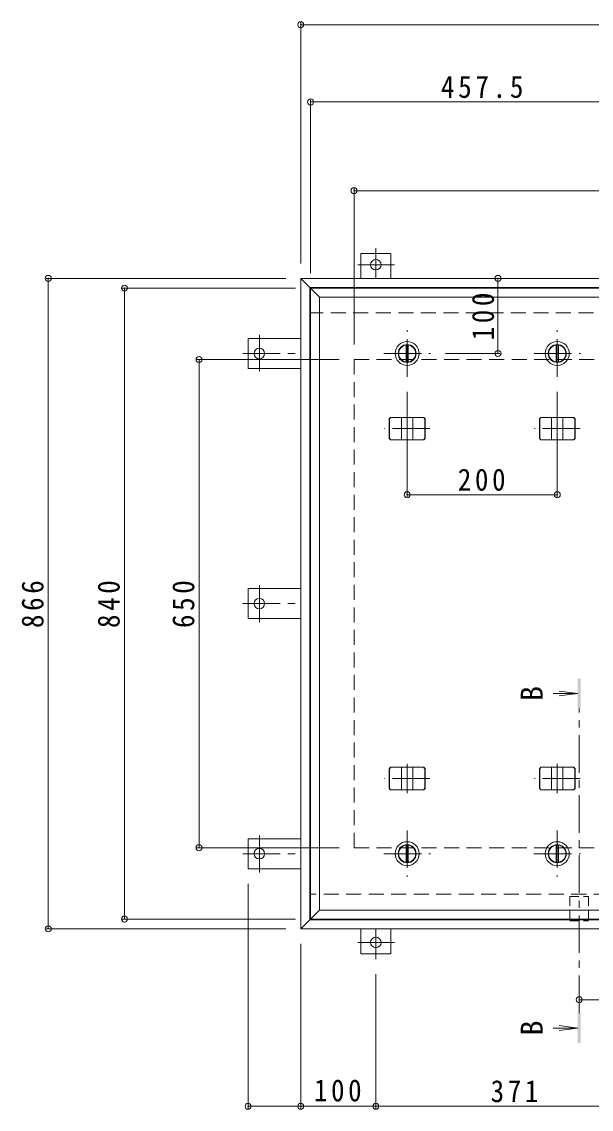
# Model space of a CAD drawing. Units: millimetres on the paper, enlarged 2 times, with parts at other scales. Extents: x -524 to 546, y -392 to 354.
# Drawn here: x -460.8 to -309.1, y -38.5 to 251.1 of the extents above; entities that cross this region are included whole.
import ezdxf
from ezdxf.enums import TextEntityAlignment as Align

# ---------------------------------------------------------------- set-up
doc = ezdxf.new("R2010")
doc.units = ezdxf.units.MM
doc.header["$LTSCALE"] = 2
doc.header["$PDMODE"] = 32
doc.header["$PDSIZE"] = 1.6
for name, pattern in [('CHAIN1', [8, 5, -1, 1, -1]), ('DASHED1', [1.8, 1.2, -0.6]), ('DASHED2', [3, 2, -1])]:
    doc.linetypes.add(name, pattern=pattern)
for name, color, linetype, lineweight in [('0-1_躯体', 2, 'DASHED2', 9), ('0-2_仕上', 3, 'Continuous', 9), ('0-3_建具', 4, 'Continuous', 9), ('0-5_寸法', 7, 'Continuous', 9), ('0-C_084', 2, 'Continuous', 9), ('0-E_090', 3, 'Continuous', 9), ('0-F_092', 7, 'Continuous', 9)]:
    doc.layers.add(name, color=color, linetype=linetype, lineweight=lineweight)
doc.styles.add('ＭＳ ゴシック', font='')
doc.styles.get('ＭＳ ゴシック').set_extended_font_data('MS Gothic')

msp = doc.modelspace()

# ---------------------------------------------------------------- linework, layer by layer
at = {"layer": '0-1_躯体'}
for p, q in [((-200.47, 173.585), (-384.07, 173.585)), ((-372.27, 161.185), (-212.27, 161.185)), ((-372.27, 31.185), (-372.27, 161.185)), ((-372.27, 31.185), (-212.27, 31.185)), ((-292.37, 18.785), (-384.07, 18.785))]:
    msp.add_line(p, q, dxfattribs=at)
at = {"layer": '0-2_仕上'}
for p, q in [((-383.87, 12.185), (-383.87, 180.185)), ((-381.47, 14.585), (-381.47, 177.785)), ((-312.67, 72.234), (-317.627, 72.886)), ((-312.67, 72.234), (-319.224, 72.234)), ((-312.67, 72.234), (-317.627, 71.581))]:
    msp.add_line(p, q, dxfattribs=at)
at = {"layer": '0-2_仕上', "color": 4, "linetype": 'CHAIN1'}
msp.add_line((-312.27, -12.838), (-312.27, 68.234), dxfattribs=at)
at = {"layer": '0-2_仕上', "color": 4}
for q in [(-319.224, -16.838), (-317.627, -16.185), (-317.627, -17.49)]:
    msp.add_line((-312.67, -16.838), q, dxfattribs=at)
at = {"layer": '0-2_仕上'}
for points in [[(-381.47, 177.785), (-383.87, 180.185), (-292.37, 180.185)], [(-381.47, 177.785), (-294.77, 177.785), (-292.37, 180.185)], [(-381.47, 14.585), (-383.87, 12.185), (-292.37, 12.185)], [(-381.47, 14.585), (-294.77, 14.585), (-292.37, 12.185)]]:
    msp.add_lwpolyline(points, dxfattribs=at)
at = {"layer": '0-2_仕上', "color": 4}
for points in [[(-311.87, 76.234), (-312.67, 76.234), (-311.87, 68.234), (-312.67, 68.234)], [(-312.67, -20.838), (-311.87, -20.838), (-312.67, -12.838), (-311.87, -12.838)]]:
    msp.add_solid(points, dxfattribs=at)
at = {"layer": '0-3_建具', "color": 2}
for p, q in [((-386.47, 182.785), (-384.07, 180.385)), ((-198.07, 182.785), (-386.47, 182.785)), ((-386.47, 9.585), (-386.47, 182.785)), ((-200.47, 180.385), (-384.07, 180.385)), ((-384.07, 11.985), (-384.07, 180.385)), ((-386.47, 9.585), (-384.07, 11.985)), ((-200.47, 11.985), (-384.07, 11.985)), ((-198.07, 9.585), (-386.47, 9.585))]:
    msp.add_line(p, q, dxfattribs=at)
at = {"layer": '0-3_建具'}
for p, q in [((-362.886, 145.385), (-362.54, 145.785)), ((-362.886, 140.185), (-362.886, 145.385)), ((-362.806, 145.385), (-362.886, 145.385)), ((-362.806, 145.385), (-362.46, 145.785)), ((-362.806, 140.185), (-362.806, 145.385)), ((-353.699, 145.785), (-362.54, 145.785)), ((-359.62, 139.785), (-359.62, 145.785)), ((-356.62, 139.785), (-356.62, 145.785)), ((-353.433, 145.385), (-353.779, 145.785)), ((-353.353, 145.385), (-353.699, 145.785)), ((-353.433, 140.185), (-353.433, 145.385)), ((-353.433, 145.385), (-353.353, 145.385)), ((-353.353, 140.185), (-353.353, 145.385)), ((-322.886, 145.385), (-322.54, 145.785)), ((-322.806, 145.385), (-322.886, 145.385)), ((-322.886, 140.185), (-322.886, 145.385)), ((-322.806, 145.385), (-322.46, 145.785)), ((-322.806, 140.185), (-322.806, 145.385)), ((-319.62, 139.785), (-319.62, 145.785)), ((-316.62, 139.785), (-316.62, 145.785)), ((-313.433, 145.385), (-313.779, 145.785)), ((-313.433, 145.385), (-313.353, 145.385)), ((-313.433, 140.185), (-313.433, 145.385)), ((-313.353, 140.185), (-313.353, 145.385)), ((-362.886, 140.185), (-362.54, 139.785)), ((-362.806, 140.185), (-362.886, 140.185)), ((-362.806, 140.185), (-362.46, 139.785)), ((-362.54, 139.785), (-353.699, 139.785)), ((-353.433, 140.185), (-353.779, 139.785)), ((-353.353, 140.185), (-353.699, 139.785)), ((-353.433, 140.185), (-353.353, 140.185)), ((-322.806, 140.185), (-322.46, 139.785)), ((-322.54, 139.785), (-313.699, 139.785)), ((-313.433, 140.185), (-313.779, 139.785)), ((-313.353, 140.185), (-313.699, 139.785)), ((-313.433, 140.185), (-313.353, 140.185)), ((-362.886, 52.185), (-362.54, 52.585)), ((-362.886, 46.985), (-362.886, 52.185)), ((-362.806, 52.185), (-362.886, 52.185)), ((-362.806, 52.185), (-362.46, 52.585)), ((-362.806, 46.985), (-362.806, 52.185)), ((-353.699, 52.585), (-362.54, 52.585)), ((-359.62, 46.585), (-359.62, 52.585)), ((-356.62, 46.585), (-356.62, 52.585)), ((-353.433, 52.185), (-353.779, 52.585)), ((-353.353, 52.185), (-353.699, 52.585)), ((-353.433, 46.985), (-353.433, 52.185)), ((-353.433, 52.185), (-353.353, 52.185)), ((-353.353, 46.985), (-353.353, 52.185)), ((-322.886, 52.185), (-322.54, 52.585)), ((-322.806, 52.185), (-322.886, 52.185)), ((-322.886, 46.985), (-322.886, 52.185)), ((-322.806, 52.185), (-322.46, 52.585)), ((-322.806, 46.985), (-322.806, 52.185)), ((-319.62, 46.585), (-319.62, 52.585)), ((-316.62, 46.585), (-316.62, 52.585)), ((-313.433, 52.185), (-313.779, 52.585)), ((-313.433, 52.185), (-313.353, 52.185)), ((-313.433, 46.985), (-313.433, 52.185)), ((-313.353, 46.985), (-313.353, 52.185)), ((-362.886, 46.985), (-362.54, 46.585)), ((-362.806, 46.985), (-362.886, 46.985)), ((-362.806, 46.985), (-362.46, 46.585)), ((-362.54, 46.585), (-353.699, 46.585)), ((-353.433, 46.985), (-353.779, 46.585)), ((-353.353, 46.985), (-353.699, 46.585)), ((-353.433, 46.985), (-353.353, 46.985)), ((-322.806, 46.985), (-322.46, 46.585)), ((-322.54, 46.585), (-313.699, 46.585)), ((-313.433, 46.985), (-313.779, 46.585)), ((-313.353, 46.985), (-313.699, 46.585)), ((-313.433, 46.985), (-313.353, 46.985))]:
    msp.add_line(p, q, dxfattribs=at)
at = {"layer": '0-3_建具', "linetype": 'CHAIN1'}
for p, q in [((-358.12, 138.893), (-358.12, 146.676)), ((-318.12, 138.893), (-318.12, 146.676)), ((-352.043, 142.785), (-364.196, 142.785)), ((-312.043, 142.785), (-324.196, 142.785)), ((-358.12, 45.693), (-358.12, 53.476)), ((-318.12, 45.693), (-318.12, 53.476)), ((-352.043, 49.585), (-364.196, 49.585)), ((-312.043, 49.585), (-324.196, 49.585))]:
    msp.add_line(p, q, dxfattribs=at)
at = {"layer": '0-3_建具'}
for points in [[(-313.353, 145.385), (-313.699, 145.785), (-322.54, 145.785)], [(-322.806, 140.185), (-322.886, 140.185), (-322.54, 139.785)], [(-313.353, 52.185), (-313.699, 52.585), (-322.54, 52.585)], [(-322.806, 46.985), (-322.886, 46.985), (-322.54, 46.585)]]:
    msp.add_lwpolyline(points, dxfattribs=at)
at = {"layer": '0-5_寸法', "linetype": 'DASHED1'}
for points in [[(-314.73, 18.145), (-309.81, 18.145), (-309.81, 11.745)], [(-314.73, 18.145), (-314.73, 11.745), (-309.81, 11.745)]]:
    msp.add_lwpolyline(points, dxfattribs=at)
at = {"layer": '0-C_084', "linetype": 'CHAIN1'}
for p, q in [((-358.12, 156.585), (-358.12, 168.985)), ((-318.12, 156.585), (-318.12, 168.985)), ((-364.32, 162.785), (-351.92, 162.785)), ((-324.32, 162.785), (-311.92, 162.785)), ((-358.12, 35.785), (-358.12, 23.385)), ((-318.12, 35.785), (-318.12, 23.385)), ((-364.32, 29.585), (-351.92, 29.585)), ((-324.32, 29.585), (-311.92, 29.585))]:
    msp.add_line(p, q, dxfattribs=at)
at = {"layer": '0-C_084'}
for p, q in [((-358.42, 165.065), (-358.42, 160.504)), ((-357.82, 165.065), (-357.82, 160.504)), ((-318.42, 165.065), (-318.42, 160.504)), ((-317.82, 165.065), (-317.82, 160.504)), ((-358.42, 27.304), (-358.42, 31.865)), ((-357.82, 27.304), (-357.82, 31.865)), ((-318.42, 27.304), (-318.42, 31.865)), ((-317.82, 27.304), (-317.82, 31.865))]:
    msp.add_line(p, q, dxfattribs=at)
for centre, radius in [((-358.12, 162.785), 3.2), ((-358.12, 162.785), 2.4), ((-358.12, 162.785), 2.3), ((-318.12, 162.785), 3.2), ((-318.12, 162.785), 2.4), ((-318.12, 162.785), 2.3), ((-358.12, 29.585), 3.2), ((-358.12, 29.585), 2.4), ((-358.12, 29.585), 2.3), ((-318.12, 29.585), 3.2), ((-318.12, 29.585), 2.4), ((-318.12, 29.585), 2.3)]:
    msp.add_circle(centre, radius, dxfattribs=at)
at = {"layer": '0-E_090'}
for p, q in [((-362.47, 189.425), (-370.47, 189.425)), ((-370.47, 182.785), (-370.47, 189.425)), ((-362.47, 182.785), (-362.47, 189.425)), ((-400.51, 166.785), (-400.51, 158.785)), ((-386.47, 166.785), (-400.51, 166.785)), ((-386.47, 158.785), (-400.51, 158.785)), ((-400.51, 92.185), (-400.51, 100.185)), ((-386.47, 100.185), (-400.51, 100.185)), ((-386.47, 92.185), (-400.51, 92.185)), ((-400.51, 25.585), (-400.51, 33.585)), ((-386.47, 33.585), (-400.51, 33.585)), ((-386.47, 25.585), (-400.51, 25.585)), ((-370.47, 9.585), (-370.47, 2.945)), ((-362.47, 9.585), (-362.47, 2.945)), ((-362.47, 2.945), (-370.47, 2.945))]:
    msp.add_line(p, q, dxfattribs=at)
at = {"layer": '0-E_090', "linetype": 'CHAIN1'}
for p, q in [((-366.47, 190.856), (-366.47, 182.825)), ((-361.502, 186.425), (-371.279, 186.425)), ((-397.51, 167.753), (-397.51, 157.975)), ((-401.941, 162.785), (-386.47, 162.785)), ((-397.51, 91.217), (-397.51, 100.994)), ((-401.941, 96.185), (-386.47, 96.185)), ((-397.51, 24.617), (-397.51, 34.394)), ((-401.941, 29.585), (-386.47, 29.585)), ((-366.47, 1.513), (-366.47, 9.545)), ((-361.502, 5.945), (-371.279, 5.945))]:
    msp.add_line(p, q, dxfattribs=at)
at = {"layer": '0-E_090'}
for centre in [(-366.47, 186.425), (-397.51, 162.785), (-397.51, 96.185), (-397.51, 29.585), (-366.47, 5.945)]:
    msp.add_circle(centre, 1.4, dxfattribs=at)
at = {"layer": '0-F_092'}
for p, q in [((-386.47, 250.927), (-386.47, 186.785)), ((-386.47, 250.327), (-198.07, 250.327)), ((-383.87, 230.369), (-383.87, 184.185)), ((-383.87, 229.769), (-292.37, 229.769)), ((-372.27, 206.728), (-372.27, 165.185)), ((-372.27, 206.128), (-212.27, 206.128)), ((-454.35, 182.785), (-390.47, 182.785)), ((-453.75, 182.785), (-453.75, 9.585)), ((-333.913, 182.785), (-333.913, 162.785)), ((-434.061, 180.185), (-387.87, 180.185)), ((-433.461, 12.185), (-433.461, 180.185)), ((-333.313, 162.785), (-347.92, 162.785)), ((-414.171, 161.185), (-376.27, 161.185)), ((-413.571, 31.185), (-413.571, 161.185)), ((-358.12, 124.573), (-358.12, 152.585)), ((-318.12, 124.573), (-318.12, 152.585)), ((-358.12, 125.173), (-318.12, 125.173)), ((-414.171, 31.185), (-376.27, 31.185)), ((-400.51, -38.267), (-400.51, 21.585)), ((-434.061, 12.185), (-387.87, 12.185)), ((-454.35, 9.585), (-390.47, 9.585)), ((-386.47, -38.267), (-386.47, 5.585)), ((-366.47, -38.267), (-366.47, -2.487)), ((-292.27, -9.305), (-312.27, -9.305)), ((-400.51, -37.667), (-386.47, -37.667)), ((-386.47, -37.667), (-366.47, -37.667)), ((-366.47, -37.667), (-292.27, -37.667))]:
    msp.add_line(p, q, dxfattribs=at)
for p in [(-386.47, 250.327), (-383.87, 229.769), (-372.27, 206.128), (-453.75, 182.785), (-333.913, 182.785), (-433.461, 180.185), (-333.913, 162.785), (-413.571, 161.185), (-358.12, 125.173), (-318.12, 125.173), (-413.571, 31.185), (-433.461, 12.185), (-453.75, 9.585), (-312.27, -9.305), (-400.51, -37.667), (-386.47, -37.667), (-366.47, -37.667)]:
    msp.add_point(p, dxfattribs=at)

# ---------------------------------------------------------------- texts
at = {"layer": '0-5_寸法', "color": 2, "style": 'ＭＳ ゴシック'}
for p in [(-320.243, 70.234), (-320.243, -18.838)]:
    msp.add_text('B', height=5.865, rotation=90, dxfattribs=at).set_placement(p, align=Align.BOTTOM_LEFT)
at = {"layer": '0-F_092', "color": 2, "char_height": 5.865, "attachment_point": 7, "style": 'ＭＳ ゴシック'}
for s, insert in [('\\T1.28;\\W0.9;457.5', (-349.12, 230.769)), ('\\T1.27;\\W0.9;200', (-344.62, 126.173)), ('\\T1.27;\\W0.9;100', (-382.97, -36.467)), ('\\T1.27;\\W0.9;371', (-335.87, -36.667))]:
    msp.add_mtext(s, dxfattribs=dict(at, insert=insert))
at = {"layer": '0-F_092', "color": 2, "char_height": 5.865, "attachment_point": 7, "rotation": 90, "style": 'ＭＳ ゴシック'}
for s, insert in [('\\T1.27;\\W0.9;100', (-334.913, 166.285)), ('\\T1.27;\\W0.9;866', (-454.95, 89.685)), ('\\T1.27;\\W0.9;840', (-434.661, 89.685)), ('\\T1.27;\\W0.9;650', (-414.771, 89.685))]:
    msp.add_mtext(s, dxfattribs=dict(at, insert=insert))

doc.saveas('drawing.dxf')
